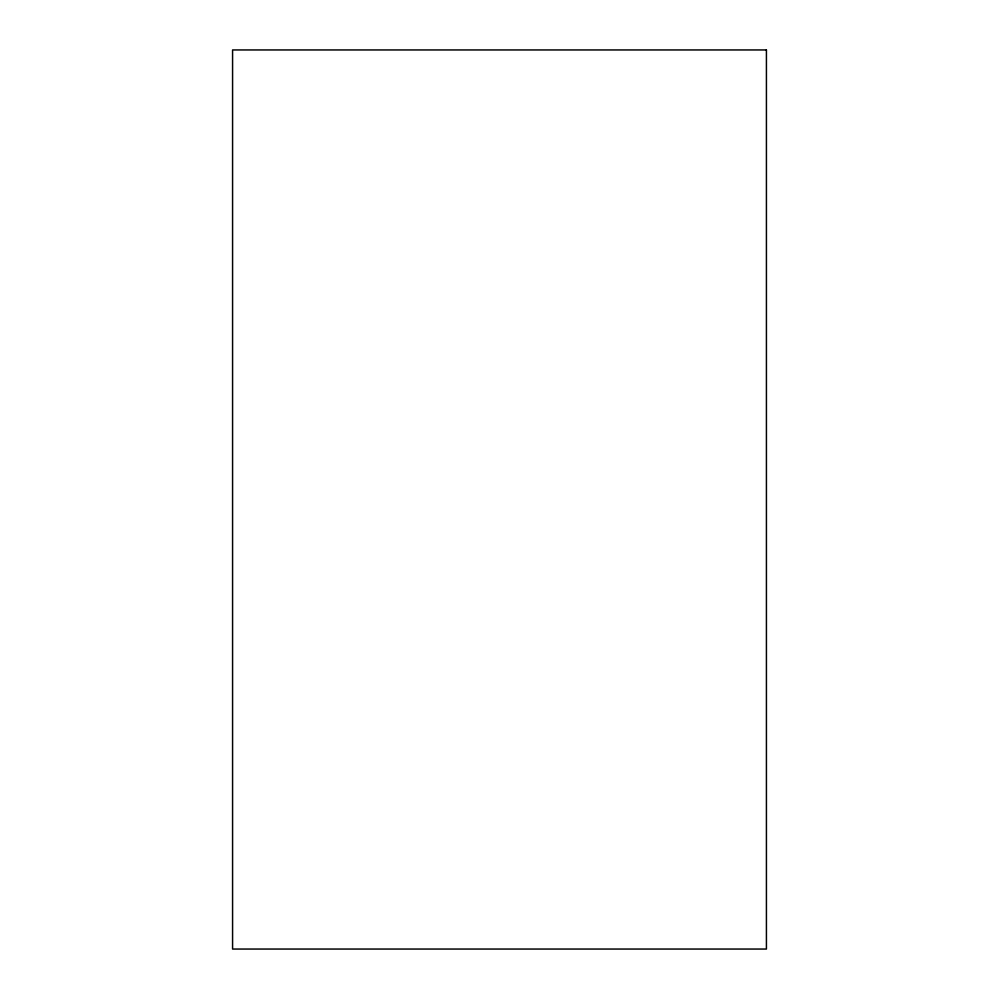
<?xml version="1.0" encoding="UTF-8"?>
<svg xmlns="http://www.w3.org/2000/svg" width="999" height="999" viewBox="0 0 999 999"><rect width="100%" height="100%" fill="white"/><g stroke="black" fill="none" stroke-linecap="round" stroke-linejoin="round"><path stroke-width="1.5" d="M766.42 49.95L232.58 49.95L232.58 949.05L766.42 949.05L766.42 49.95"/></g></svg>
